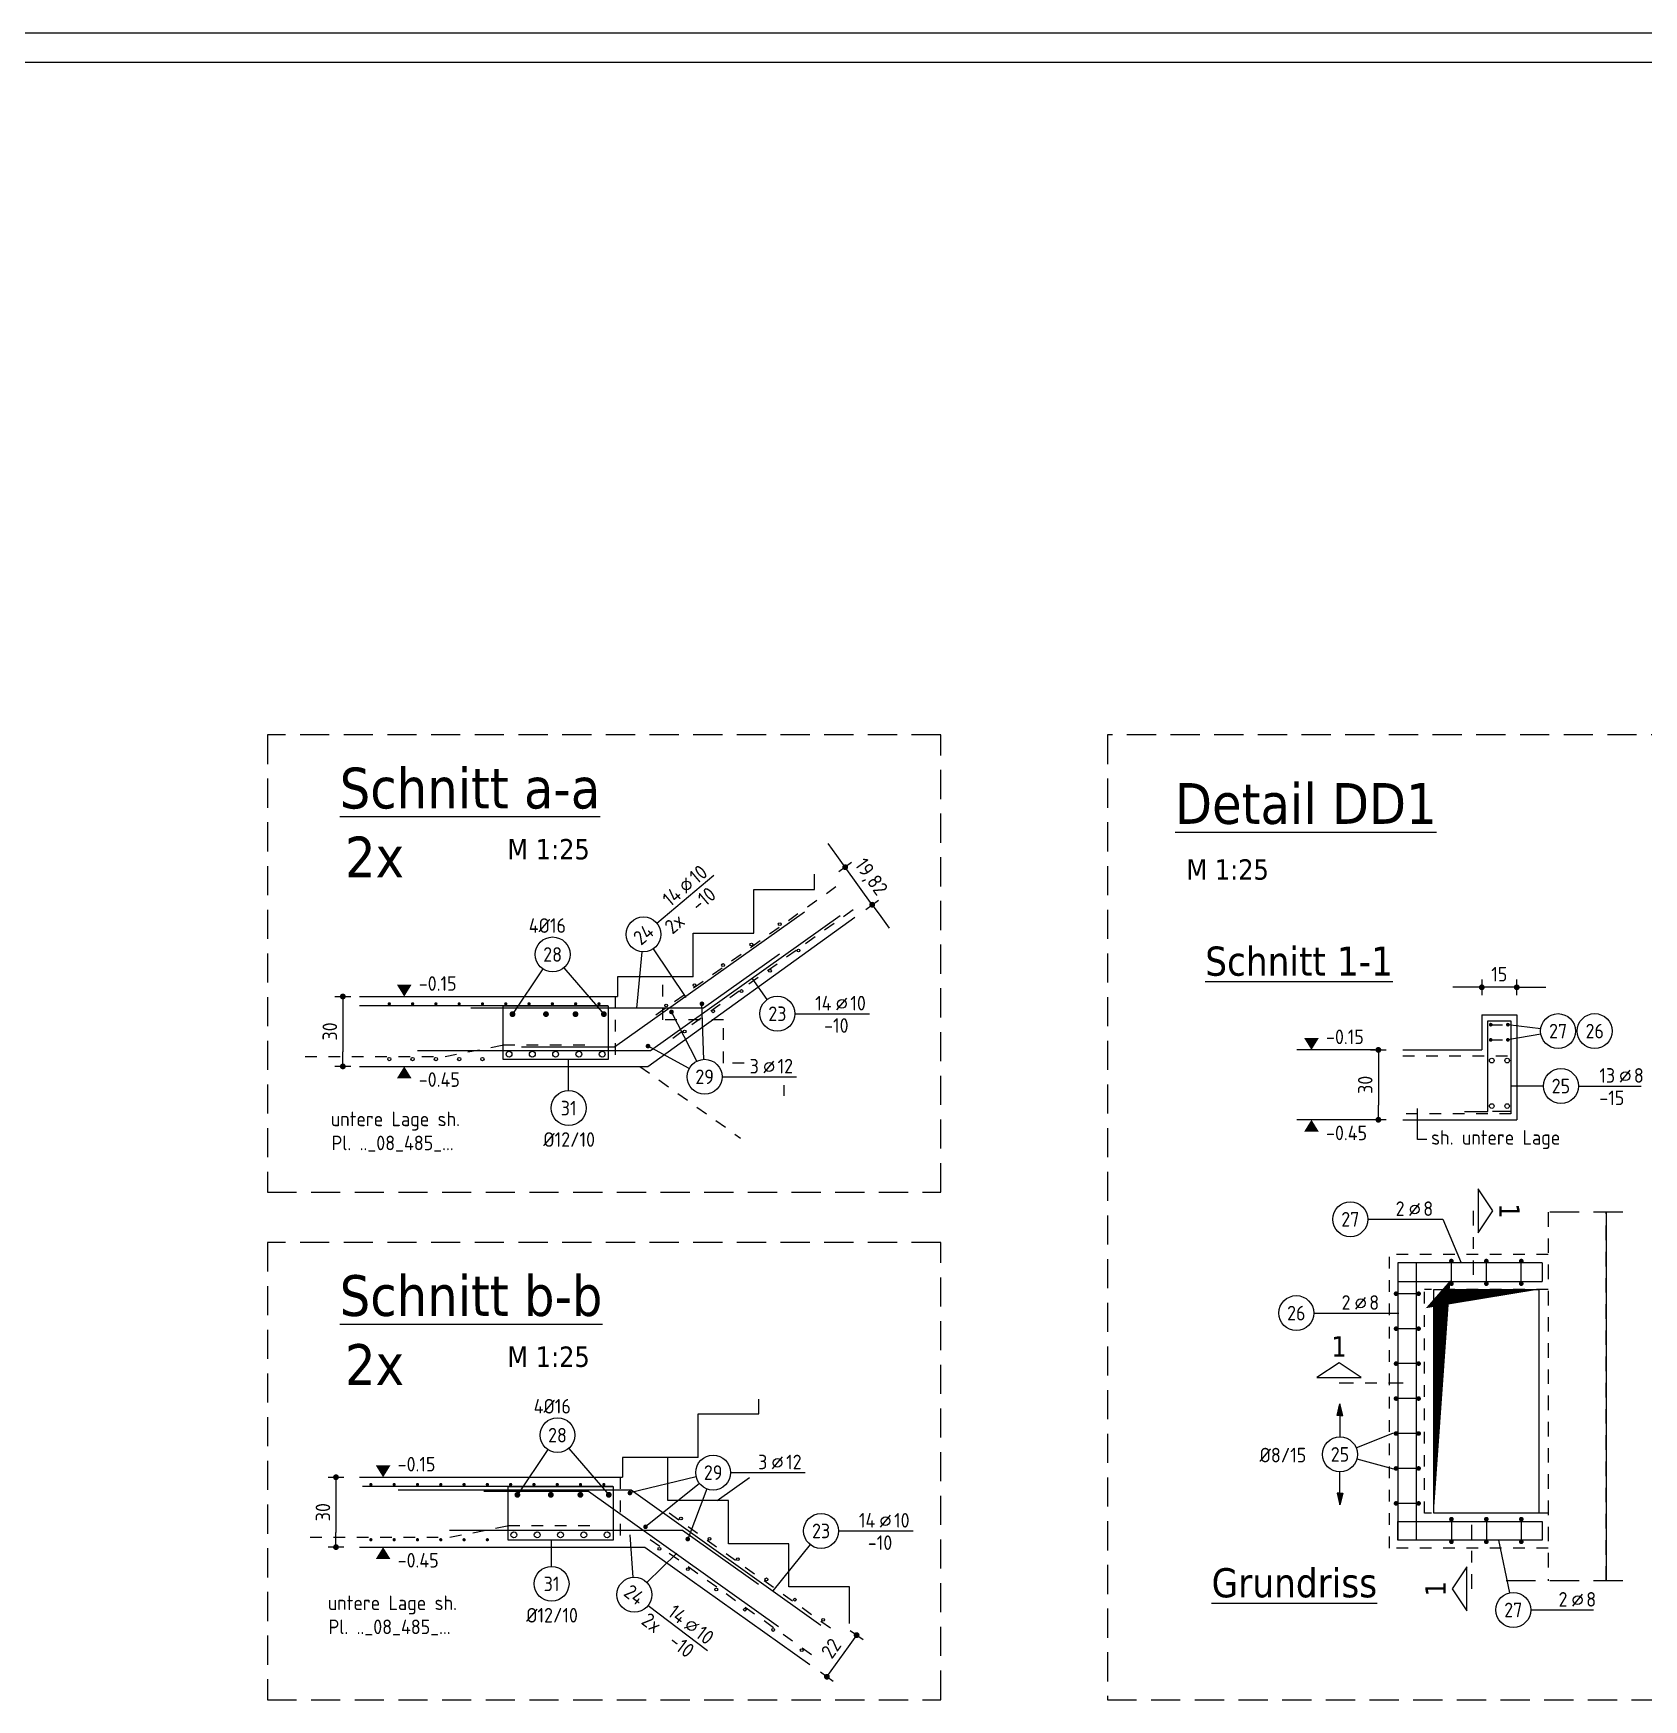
# Model space of a CAD drawing. Extents: x 6 to 95.2, y -7.1 to 49.1.
# Drawn here: x 30.52 to 44.34, y 27.74 to 42.05 of the extents above; entities that cross this region are included whole.
import ezdxf
from ezdxf.enums import TextEntityAlignment as Align

# ---------------------------------------------------------------- set-up
doc = ezdxf.new("R2010")
doc.units = 0
doc.header["$LTSCALE"] = 0.5
for name, pattern in [('AUSGEZOGEN', [1000.01, 1000, 0.01]), ('DASHDOTSMALL', [1.05, 0.5, -0.25, 0.05, -0.25]), ('DASHED', [0.75, 0.5, -0.25]), ('HIDDEN2', [0.187, 0.125, -0.062]), ('PUNKT', [0.175, 0.05, -0.125]), ('STRICHLINIE', [0.75, 0.5, -0.25]), ('STRICHPUNKT2', [0.55, 0.25, -0.125, 0.05, -0.125]), ('VERDECKT', [0.375, 0.25, -0.125])]:
    doc.linetypes.add(name, pattern=pattern)
for name, color, linetype in [('BETON', 7, 'Continuous'), ('DD', 7, 'Continuous'), ('DETAIL', 7, 'Continuous'), ('DRUEBER', 7, 'Continuous'), ('grau_dunkel', 7, 'Continuous'), ('HILFE', 7, 'Continuous'), ('koten', 7, 'Continuous'), ('MASSE', 7, 'Continuous'), ('RAHMEN', 7, 'Continuous'), ('RND', 7, 'Continuous'), ('SCHNITTE', 7, 'Continuous'), ('TEXT', 7, 'Continuous'), ('VERDECKT', 7, 'Continuous')]:
    doc.layers.add(name, color=color, linetype=linetype)
doc.styles.add('helv', font='tahoma.ttf')
doc.styles.add('txt', font='isocp.shx')
doc.dimstyles.new('DOT_I', dxfattribs={"dimscale": 0.5, "dimtxt": 0.25, "dimasz": 0.25, "dimexe": 0.1, "dimexo": 0.3, "dimgap": 0.1, "dimtad": 1, "dimdec": 3, "dimzin": 3, "dimtxsty": 'txt', "dimblk": 'DOT', "dimblk1": 'DOT', "dimblk2": 'DOT', "dimsah": 1, "dimcen": 0.1, "dimse1": 1, "dimse2": 1, "dimazin": 0, "dimtfac": 1, "dimtdec": 4, "dimtix": 1, "dimtmove": 2, "dimatfit": 3, "dimfxl": 0, "dimtvp": 1, "dimtolj": 1, "dimtzin": 0, "dimarcsym": 0})

# ---------------------------------------------------------------- blocks, each defined once
blk = doc.blocks.new('DOT')
at = {"layer": 'MASSE', "color": 7, "linetype": 'Continuous'}
for p, q in [((0, 0), (-1, 0)), ((0, 0.54), (0, -0.54))]:
    blk.add_line(p, q, dxfattribs=at)
at = {"layer": 'MASSE', "color": 7, "linetype": 'Continuous', "const_width": 0.2}
blk.add_lwpolyline([(-0.1, 0, 1), (0.1, 0, 1)], format="xyb", close=True, dxfattribs=at)
blk = doc.blocks.new('*D43')
at = {"layer": 'Defpoints', "color": 0, "linetype": 'AUSGEZOGEN', "transparency": 16777216}
for p in [(37.584, 28.299), (37.329, 27.941), (37.329, 27.941)]:
    blk.add_point(p, dxfattribs=at)
at = {"layer": 'MASSE', "color": 0, "linetype": 'AUSGEZOGEN', "lineweight": -2, "transparency": 16777216}
blk.add_line((37.512, 28.197), (37.401, 28.043), dxfattribs=at)
at = {"layer": 'MASSE', "color": 0, "linetype": 'AUSGEZOGEN', "lineweight": -2, "transparency": 16777216, "xscale": 0.125, "yscale": 0.125, "zscale": 0.125}
for p, rotation in [((37.584, 28.299), 54.5396031130249), ((37.329, 27.941), 234.5396031130249)]:
    blk.add_blockref('DOT', p, dxfattribs=dict(at, rotation=rotation))
at = {"layer": 'MASSE', "color": 0, "linetype": 'AUSGEZOGEN', "transparency": 16777216, "insert": (37.365, 28.185), "char_height": 0.125, "attachment_point": 5, "rotation": 54.5396, "style": 'txt'}
blk.add_mtext('\\A1;22', dxfattribs=at)
blk = doc.blocks.new('*D45')
at = {"layer": 'Defpoints', "color": 0, "linetype": 'AUSGEZOGEN', "transparency": 16777216}
for p in [(37.486, 34.891), (37.486, 34.891), (37.718, 34.569)]:
    blk.add_point(p, dxfattribs=at)
at = {"layer": 'MASSE', "color": 0, "linetype": 'AUSGEZOGEN', "lineweight": -2, "transparency": 16777216}
for p, q in [((37.413, 34.992), (37.339, 35.094)), ((37.718, 34.569), (37.486, 34.891)), ((37.791, 34.468), (37.864, 34.367))]:
    blk.add_line(p, q, dxfattribs=at)
at = {"layer": 'MASSE', "color": 0, "linetype": 'AUSGEZOGEN', "lineweight": -2, "transparency": 16777216, "xscale": 0.125, "yscale": 0.125, "zscale": 0.125}
for p, rotation in [((37.486, 34.891), 305.7992139162139), ((37.718, 34.569), 125.7992139162139)]:
    blk.add_blockref('DOT', p, dxfattribs=dict(at, rotation=rotation))
at = {"layer": 'MASSE', "color": 0, "linetype": 'AUSGEZOGEN', "transparency": 16777216, "insert": (37.7, 34.802), "char_height": 0.125, "attachment_point": 5, "rotation": 305.7992, "style": 'txt'}
blk.add_mtext('\\A1;19,82', dxfattribs=at)
blk = doc.blocks.new('RND_LEI')
at = {"layer": 'RND', "color": 7, "linetype": 'Continuous'}
blk.add_line((1.022, 0.066), (1.19, 0.27), dxfattribs=at)
for centre, radius in [((0, 0), 0.3), ((1.106, 0.168), 0.075)]:
    blk.add_circle(centre, radius, dxfattribs=at)
at = {"layer": 'RND', "color": 7, "linetype": 'Continuous', "style": 'txt'}
blk.add_attdef('ANZ', text='', height=0.25, dxfattribs=at).set_placement((0.931, 0.057), align=Align.RIGHT)
for tag, p in [('DUM', (1.253, 0.057)), ('ABSTD', (1.674, 0.057)), ('POSTXT', (0.374, -0.327))]:
    blk.add_attdef(tag, p, '', height=0.25, dxfattribs=at)
blk.add_attdef('POSL', text='', height=0.25, dxfattribs=at).set_placement((0, 0), align=Align.MIDDLE)
blk = doc.blocks.new('okrd_o')
at = {"layer": 'koten', "color": 7, "linetype": 'Continuous'}
blk.add_solid([(-0.125, 0.202), (0.125, 0.202), (0, 0)], dxfattribs=at)
at = {"layer": 'koten', "style": 'txt'}
blk.add_attdef('OKRD', (0.25, 0.1), '', height=0.25, dxfattribs=at)
blk = doc.blocks.new('okrd_u')
at = {"layer": 'koten', "color": 7, "linetype": 'Continuous'}
blk.add_solid([(-0.125, -0.202), (0.125, -0.202), (0, 0)], dxfattribs=at)
at = {"layer": 'koten', "style": 'txt'}
blk.add_attdef('OKRD', (0.25, -0.35), '', height=0.25, dxfattribs=at)
blk = doc.blocks.new('*D46')
at = {"layer": 'Defpoints', "color": 0, "linetype": 'AUSGEZOGEN', "transparency": 16777216}
for p in [(33.173, 33.781), (33.173, 33.181), (33.173, 33.181)]:
    blk.add_point(p, dxfattribs=at)
at = {"layer": 'MASSE', "color": 0, "linetype": 'AUSGEZOGEN', "lineweight": -2, "transparency": 16777216}
blk.add_line((33.173, 33.656), (33.173, 33.306), dxfattribs=at)
at = {"layer": 'MASSE', "color": 0, "linetype": 'AUSGEZOGEN', "lineweight": -2, "transparency": 16777216, "xscale": 0.125, "yscale": 0.125, "zscale": 0.125}
for p, rotation in [((33.173, 33.781), 90), ((33.173, 33.181), 270)]:
    blk.add_blockref('DOT', p, dxfattribs=dict(at, rotation=rotation))
at = {"layer": 'MASSE', "color": 0, "linetype": 'AUSGEZOGEN', "transparency": 16777216, "insert": (33.061, 33.481), "char_height": 0.125, "attachment_point": 5, "rotation": 90, "style": 'txt'}
blk.add_mtext('\\A1;30', dxfattribs=at)
blk = doc.blocks.new('*D47')
at = {"layer": 'Defpoints', "color": 0, "linetype": 'AUSGEZOGEN', "transparency": 16777216}
for p in [(33.114, 29.654), (33.114, 29.054), (33.114, 29.054)]:
    blk.add_point(p, dxfattribs=at)
at = {"layer": 'MASSE', "color": 0, "linetype": 'AUSGEZOGEN', "lineweight": -2, "transparency": 16777216}
blk.add_line((33.114, 29.529), (33.114, 29.179), dxfattribs=at)
at = {"layer": 'MASSE', "color": 0, "linetype": 'AUSGEZOGEN', "lineweight": -2, "transparency": 16777216, "xscale": 0.125, "yscale": 0.125, "zscale": 0.125}
for p, rotation in [((33.114, 29.654), 90), ((33.114, 29.054), 270)]:
    blk.add_blockref('DOT', p, dxfattribs=dict(at, rotation=rotation))
at = {"layer": 'MASSE', "color": 0, "linetype": 'AUSGEZOGEN', "transparency": 16777216, "insert": (33.002, 29.354), "char_height": 0.125, "attachment_point": 5, "rotation": 90, "style": 'txt'}
blk.add_mtext('\\A1;30', dxfattribs=at)
blk = doc.blocks.new('*D49')
at = {"layer": 'Defpoints', "color": 0, "linetype": 'AUSGEZOGEN', "transparency": 16777216}
for p in [(42.064, 33.323), (42.064, 32.723), (42.064, 32.723)]:
    blk.add_point(p, dxfattribs=at)
at = {"layer": 'MASSE', "color": 0, "linetype": 'AUSGEZOGEN', "lineweight": -2, "transparency": 16777216}
blk.add_line((42.064, 33.198), (42.064, 32.848), dxfattribs=at)
at = {"layer": 'MASSE', "color": 0, "linetype": 'AUSGEZOGEN', "lineweight": -2, "transparency": 16777216, "xscale": 0.125, "yscale": 0.125, "zscale": 0.125}
for p, rotation in [((42.064, 33.323), 90), ((42.064, 32.723), 270)]:
    blk.add_blockref('DOT', p, dxfattribs=dict(at, rotation=rotation))
at = {"layer": 'MASSE', "color": 0, "linetype": 'AUSGEZOGEN', "transparency": 16777216, "insert": (41.951, 33.023), "char_height": 0.125, "attachment_point": 5, "rotation": 90, "style": 'txt'}
blk.add_mtext('\\A1;30', dxfattribs=at)
blk = doc.blocks.new('SCHN-2')
at = {"layer": 'SCHNITTE', "color": 6, "linetype": 'Continuous'}
blk.add_lwpolyline([(0.378, 0.088), (0, 0.34), (-0.378, 0.088)], close=True, dxfattribs=at)
at = {"layer": 'SCHNITTE', "color": 1, "linetype": 'DASHDOTSMALL', "style": 'helv'}
blk.add_attdef('SCHN-2', text='', height=0.35, dxfattribs=at).set_placement((0, 0.45), align=Align.CENTER)
blk = doc.blocks.new('*D50')
at = {"layer": 'Defpoints', "color": 0, "linetype": 'AUSGEZOGEN', "transparency": 16777216}
for p in [(42.952, 33.86), (42.952, 33.86), (43.252, 33.86)]:
    blk.add_point(p, dxfattribs=at)
at = {"layer": 'MASSE', "color": 0, "linetype": 'AUSGEZOGEN', "lineweight": -2, "transparency": 16777216}
for p, q in [((42.827, 33.86), (42.702, 33.86)), ((43.252, 33.86), (42.952, 33.86)), ((43.377, 33.86), (43.502, 33.86))]:
    blk.add_line(p, q, dxfattribs=at)
at = {"layer": 'MASSE', "color": 0, "linetype": 'AUSGEZOGEN', "lineweight": -2, "transparency": 16777216, "xscale": 0.125, "yscale": 0.125, "zscale": 0.125}
blk.add_blockref('DOT', (42.952, 33.86), dxfattribs=at)
at = {"layer": 'MASSE', "color": 0, "linetype": 'AUSGEZOGEN', "lineweight": -2, "transparency": 16777216, "xscale": 0.125, "yscale": 0.125, "zscale": 0.125, "rotation": 180}
blk.add_blockref('DOT', (43.252, 33.86), dxfattribs=at)
at = {"layer": 'MASSE', "color": 0, "linetype": 'AUSGEZOGEN', "transparency": 16777216, "insert": (43.102, 33.973), "char_height": 0.125, "attachment_point": 5, "style": 'txt'}
blk.add_mtext('\\A1;15', dxfattribs=at)
blk = doc.blocks.new('RND_HIN')
at = {"layer": 'RND', "color": 7, "linetype": 'Continuous'}
blk.add_circle((0, 0), 0.3, dxfattribs=at)
at = {"layer": 'RND', "color": 7, "linetype": 'Continuous', "style": 'txt'}
blk.add_attdef('POSI', text='', height=0.25, dxfattribs=at).set_placement((0, 0), align=Align.MIDDLE)
blk = doc.blocks.new('DINA0')
at = {"layer": 'RAHMEN'}
blk.add_line((118.9, 84.1), (0, 84.1), dxfattribs=at)
at = {"layer": 'RAHMEN', "color": 5}
blk.add_line((118.4, 83.6), (2, 83.6), dxfattribs=at)
blk = doc.blocks.new('Pfeillinie')
at = {"layer": 'TEXT', "linetype": 'Continuous'}
blk.add_hatch(color=7, dxfattribs=at).paths.add_polyline_path([(0, 0), (-0.8, 0.2), (-0.8, 0), (-0.8, -0.2)])
at = {"layer": 'TEXT', "color": 7, "linetype": 'Continuous'}
for p, q in [((-0.8, 0), (-0.8, 0.2)), ((-0.8, 0.2), (0, 0)), ((-0.8, 0), (-0.8, -0.2)), ((-0.8, -0.2), (0, 0))]:
    blk.add_line(p, q, dxfattribs=at)

msp = doc.modelspace()

# ---------------------------------------------------------------- linework, layer by layer
at = {"layer": 'BETON', "color": 6, "linetype": 'AUSGEZOGEN'}
for p, q in [((37.22159, 34.70059), (37.22159, 34.83209)), ((36.70159, 34.70059), (37.22159, 34.70059)), ((36.70159, 34.3256), (36.70159, 34.70059)), ((35.79193, 33.1806), (37.56935, 34.46247)), ((36.18159, 34.3256), (36.70159, 34.3256)), ((36.18159, 33.95059), (36.18159, 34.3256)), ((35.53159, 33.95059), (35.53159, 33.7806)), ((36.18159, 33.95059), (35.53159, 33.95059)), ((33.31602, 33.7806), (35.53159, 33.7806)), ((42.95233, 33.62261), (42.95233, 33.32261)), ((42.95233, 33.62261), (43.25233, 33.62261)), ((43.25233, 33.62261), (43.25233, 32.72261)), ((42.27299, 33.32261), (42.95233, 33.32261)), ((33.31602, 33.1806), (35.79193, 33.1806)), ((42.27299, 32.72261), (43.25233, 32.72261)), ((44.02024, 31.92958), (44.02024, 28.76437)), ((35.57351, 29.82392), (35.57351, 29.65392)), ((35.96351, 29.82392), (35.57351, 29.82392)), ((35.96351, 29.45355), (35.96351, 29.82392)), ((33.31588, 29.65392), (35.57351, 29.65392)), ((36.48351, 29.45355), (35.96351, 29.45355)), ((36.48351, 29.08318), (36.48351, 29.45355)), ((33.31588, 29.05392), (35.76616, 29.05392)), ((35.76616, 29.05392), (37.18137, 28.04594)), ((37.00351, 29.08318), (36.48351, 29.08318)), ((37.00351, 28.71281), (37.00351, 29.08318)), ((37.52351, 28.71281), (37.00351, 28.71281)), ((37.52351, 28.39866), (37.52351, 28.71281))]:
    msp.add_line(p, q, dxfattribs=at)
at = {"layer": 'DD', "color": 1, "linetype": 'AUSGEZOGEN'}
msp.add_lwpolyline([(42.54024, 31.26492), (43.44024, 31.26492), (43.44024, 29.34492), (42.54024, 29.34492)], close=True, dxfattribs=at)
at = {"layer": 'DETAIL', "color": 102, "linetype": 'STRICHLINIE'}
for points in [[(32.52593, 36.02648), (32.52593, 32.10135), (38.30661, 32.10135), (38.30661, 36.02648)], [(39.73838, 36.02648), (39.73838, 27.74452), (45.02976, 27.74452), (45.02976, 36.02648)], [(32.52593, 31.66965), (32.52593, 27.74452), (38.30661, 27.74452), (38.30661, 31.66965)]]:
    msp.add_lwpolyline(points, close=True, dxfattribs=at)
at = {"layer": 'DRUEBER', "color": 7, "linetype": 'PUNKT'}
for p, q in [((35.92159, 33.58022), (35.92159, 33.95059)), ((36.44159, 33.58022), (35.92159, 33.58022)), ((36.44159, 33.20985), (36.44159, 33.58022)), ((36.61751, 33.20985), (36.44159, 33.20985)), ((35.72423, 33.1806), (36.58703, 32.56607)), ((36.96159, 32.9298), (36.96159, 33.01895)), ((43.52024, 31.56492), (42.16024, 31.56492)), ((42.16024, 29.04492), (42.16024, 31.56492)), ((43.52024, 31.26492), (42.46024, 31.26492)), ((42.46024, 29.34492), (42.46024, 31.26492)), ((43.52024, 29.34492), (42.46024, 29.34492)), ((43.52024, 29.04492), (42.16024, 29.04492))]:
    msp.add_line(p, q, dxfattribs=at)
at = {"layer": 'grau_dunkel', "color": 21}
msp.add_lwpolyline([(42.54024, 29.34492, 0, 0.13606, 0), (42.60822, 31.26251, 0, 0, 0), (42.54622, 31.19178, 0.14676, 0, 0), (43.44024, 31.26492, 0, 0, 0)], format="xyseb", dxfattribs=at)
at = {"layer": 'HILFE', "color": 102, "linetype": 'AUSGEZOGEN'}
for p, q in [((35.44866, 33.7006), (33.31602, 33.7006)), ((42.0376, 33.32261), (41.36331, 33.32261)), ((42.39933, 32.55315), (42.39933, 32.82025)), ((42.0376, 32.72261), (41.36331, 32.72261)), ((42.47989, 32.55315), (42.39933, 32.55315)), ((36.22351, 29.82392), (36.22351, 30.19892)), ((36.22351, 30.19892), (36.74351, 30.19892)), ((36.74351, 30.19892), (36.74351, 30.32326)), ((36.22351, 29.82392), (35.96351, 29.82392)), ((36.38798, 29.45355), (36.66336, 29.65217)), ((35.49059, 29.57392), (33.3422, 29.57392))]:
    msp.add_line(p, q, dxfattribs=at)
at = {"layer": 'HILFE', "color": 102, "linetype": 'DASHED'}
for p, q in [((44.16181, 31.92958), (43.41604, 31.92958)), ((44.16181, 28.76437), (43.09435, 28.76437))]:
    msp.add_line(p, q, dxfattribs=at)
at = {"layer": 'RND', "color": 7, "linetype": 'AUSGEZOGEN'}
for p, q in [((35.86889, 34.41089), (36.35787, 34.8238)), ((37.05379, 33.63325), (37.69379, 33.63325)), ((36.42915, 33.09181), (37.06915, 33.09181)), ((43.78099, 33.01258), (44.32099, 33.01258)), ((41.97274, 31.86866), (42.61671, 31.86866)), ((43.47024, 31.49492), (43.47024, 31.33492)), ((41.50898, 31.06314), (42.2389, 31.06314)), ((36.50222, 29.69396), (37.14222, 29.69396)), ((37.42917, 29.19326), (38.06917, 29.19326)), ((43.47024, 29.27492), (43.47024, 29.11492)), ((35.79575, 28.55431), (36.30499, 28.16665)), ((43.37181, 28.51471), (43.91181, 28.51471))]:
    msp.add_line(p, q, dxfattribs=at)
at = {"layer": 'RND', "color": 102, "linetype": 'AUSGEZOGEN'}
for p, q in [((35.73983, 34.16481), (35.693, 33.68085)), ((35.83766, 34.18943), (36.11679, 33.77203)), ((34.89028, 34.01757), (34.62969, 33.62982)), ((35.07171, 34.0283), (35.41419, 33.62982)), ((36.81677, 33.75543), (36.6869, 33.93776)), ((36.21088, 33.22537), (35.99443, 33.64883)), ((36.2736, 33.24171), (36.25593, 33.71853)), ((43.4581, 33.50311), (43.17571, 33.53933)), ((36.14725, 33.16324), (35.79305, 33.35506)), ((43.45912, 33.4582), (43.17669, 33.40883)), ((35.11171, 32.97327), (35.11171, 33.2406)), ((43.48099, 33.01258), (43.20858, 33.01258)), ((42.61671, 31.86866), (42.77363, 31.49492)), ((35.11364, 29.90163), (35.45611, 29.50315)), ((41.87329, 29.90582), (42.19481, 30.03436)), ((34.9322, 29.8909), (34.67161, 29.50315)), ((41.87895, 29.81151), (42.19481, 29.72733)), ((36.20654, 29.65825), (35.63762, 29.5188)), ((36.23518, 29.60015), (35.77151, 29.22852)), ((36.29872, 29.55383), (36.13431, 29.12326)), ((34.96479, 28.88919), (34.96479, 29.11392)), ((35.66551, 28.79477), (35.63902, 29.1586)), ((37.18498, 29.07651), (36.86442, 28.67918)), ((43.19172, 28.66166), (43.09892, 29.11492)), ((35.78341, 28.75028), (36.04129, 29.0036))]:
    msp.add_line(p, q, dxfattribs=at)
at = {"layer": 'RND', "color": 102, "linetype": 'HIDDEN2'}
for p, q in [((43.02845, 33.53933), (43.17669, 33.53933)), ((43.02845, 33.40883), (43.17669, 33.40883)), ((35.97501, 29.34715), (37.43492, 28.30733)), ((35.81257, 29.11909), (37.23772, 28.10402))]:
    msp.add_line(p, q, dxfattribs=at)
for points in [[(35.85895, 33.62257), (37.42197, 34.73584)], [(36.00572, 33.42489), (37.5563, 34.52929)]]:
    msp.add_lwpolyline(points, dxfattribs=at)
at = {"layer": 'RND', "color": 1, "linetype": 'AUSGEZOGEN'}
for points in [[(33.81443, 33.3168), (35.81443, 33.3168), (37.44346, 34.47708)], [(37.13565, 34.50525), (35.50661, 33.34497), (34.70661, 33.34497)], [(36.9214, 34.14601), (36.27048, 33.68093), (34.27048, 33.68093)], [(42.80233, 32.79261), (43.00233, 32.79261), (43.00233, 33.57261), (43.20233, 33.57261), (43.20233, 32.79261), (43.04233, 32.79261)], [(42.6909, 31.31586), (42.6909, 31.50981)], [(42.9909, 31.31586), (42.9909, 31.50981)], [(43.2909, 31.31586), (43.2909, 31.50981)], [(42.4093, 31.22955), (42.21535, 31.22955)], [(42.4093, 30.92955), (42.21535, 30.92955)], [(42.4093, 30.62955), (42.21535, 30.62955)], [(42.4093, 30.32955), (42.21535, 30.32955)], [(42.4093, 30.02955), (42.21535, 30.02955)], [(42.4093, 29.72955), (42.21535, 29.72955)], [(33.64784, 29.54569), (35.64784, 29.54569), (37.27687, 28.38541)], [(36.91216, 28.37004), (35.28312, 29.53032), (34.38312, 29.53032)], [(42.4093, 29.42955), (42.21535, 29.42955)], [(36.74171, 28.73365), (36.0901, 29.19777), (34.0901, 29.19777)], [(42.6909, 29.29398), (42.6909, 29.10003)], [(42.9909, 29.29398), (42.9909, 29.10003)], [(43.2909, 29.29398), (43.2909, 29.10003)]]:
    msp.add_lwpolyline(points, dxfattribs=at)
at = {"layer": 'RND', "color": 7, "linetype": 'AUSGEZOGEN'}
for points, const_width in [([(33.57882, 33.71819, -1), (33.56482, 33.71819, -1)], 0.014), ([(33.77882, 33.71819, -1), (33.76482, 33.71819, -1)], 0.014), ([(33.97882, 33.71819, -1), (33.96482, 33.71819, -1)], 0.014), ([(34.17882, 33.71819, -1), (34.16482, 33.71819, -1)], 0.014), ([(34.37882, 33.71819, -1), (34.36482, 33.71819, -1)], 0.014), ([(34.57882, 33.71819, -1), (34.56482, 33.71819, -1)], 0.014), ([(34.61719, 33.62982, 1), (34.64219, 33.62982, 1)], 0.025), ([(34.77882, 33.71819, -1), (34.76482, 33.71819, -1)], 0.014), ([(34.90455, 33.62982, 1), (34.92955, 33.62982, 1)], 0.025), ([(34.97882, 33.71819, -1), (34.96482, 33.71819, -1)], 0.014), ([(35.15799, 33.62982, 1), (35.18299, 33.62982, 1)], 0.025), ([(35.17882, 33.71819, -1), (35.16482, 33.71819, -1)], 0.014), ([(35.37882, 33.71819, -1), (35.36482, 33.71819, -1)], 0.014), ([(35.40169, 33.62982, 1), (35.42669, 33.62982, 1)], 0.025), ([(35.98443, 33.64883, 1), (36.00443, 33.64883, 1)], 0.02), ([(36.24593, 33.71853, 1), (36.26593, 33.71853, 1)], 0.02), ([(43.02045, 33.53933, 1), (43.03645, 33.53933, 1)], 0.016), ([(43.16771, 33.53933, 1), (43.18371, 33.53933, 1)], 0.016), ([(35.78305, 33.35506, 1), (35.80305, 33.35506, 1)], 0.02), ([(43.02045, 33.40883, 1), (43.03645, 33.40883, 1)], 0.016), ([(43.16771, 33.40883, 1), (43.18371, 33.40883, 1)], 0.016), ([(42.6909, 31.51981, -1), (42.6909, 31.49981, -1)], 0.02), ([(42.9909, 31.51981, -1), (42.9909, 31.49981, -1)], 0.02), ([(43.2909, 31.51981, -1), (43.2909, 31.49981, -1)], 0.02), ([(42.6909, 31.32586, -1), (42.6909, 31.30586, -1)], 0.02), ([(42.9909, 31.32586, -1), (42.9909, 31.30586, -1)], 0.02), ([(43.2909, 31.32586, -1), (43.2909, 31.30586, -1)], 0.02), ([(42.20535, 31.22955, 1), (42.22535, 31.22955, 1)], 0.02), ([(42.3993, 31.22955, 1), (42.4193, 31.22955, 1)], 0.02), ([(42.20535, 30.92955, 1), (42.22535, 30.92955, 1)], 0.02), ([(42.3993, 30.92955, 1), (42.4193, 30.92955, 1)], 0.02), ([(42.20535, 30.62955, 1), (42.22535, 30.62955, 1)], 0.02), ([(42.3993, 30.62955, 1), (42.4193, 30.62955, 1)], 0.02), ([(42.20535, 30.32955, 1), (42.22535, 30.32955, 1)], 0.02), ([(42.3993, 30.32955, 1), (42.4193, 30.32955, 1)], 0.02), ([(42.20535, 30.02955, 1), (42.22535, 30.02955, 1)], 0.02), ([(42.3993, 30.02955, 1), (42.4193, 30.02955, 1)], 0.02), ([(42.20535, 29.72955, 1), (42.22535, 29.72955, 1)], 0.02), ([(42.3993, 29.72955, 1), (42.4193, 29.72955, 1)], 0.02), ([(33.42074, 29.59152, -1), (33.40674, 29.59152, -1)], 0.014), ([(33.62074, 29.59152, -1), (33.60674, 29.59152, -1)], 0.014), ([(33.82074, 29.59152, -1), (33.80674, 29.59152, -1)], 0.014), ([(34.02074, 29.59152, -1), (34.00674, 29.59152, -1)], 0.014), ([(34.22074, 29.59152, -1), (34.20674, 29.59152, -1)], 0.014), ([(34.42074, 29.59152, -1), (34.40674, 29.59152, -1)], 0.014), ([(34.62074, 29.59152, -1), (34.60674, 29.59152, -1)], 0.014), ([(34.65911, 29.50315, 1), (34.68411, 29.50315, 1)], 0.025), ([(34.82074, 29.59152, -1), (34.80674, 29.59152, -1)], 0.014), ([(34.94647, 29.50315, 1), (34.97147, 29.50315, 1)], 0.025), ([(35.02074, 29.59152, -1), (35.00674, 29.59152, -1)], 0.014), ([(35.19992, 29.50315, 1), (35.22492, 29.50315, 1)], 0.025), ([(35.22074, 29.59152, -1), (35.20674, 29.59152, -1)], 0.014), ([(35.42074, 29.59152, -1), (35.40674, 29.59152, -1)], 0.014), ([(35.44361, 29.50315, 1), (35.46861, 29.50315, 1)], 0.025), ([(35.62762, 29.5188, 1), (35.64762, 29.5188, 1)], 0.02), ([(42.20535, 29.42955, 1), (42.22535, 29.42955, 1)], 0.02), ([(42.3993, 29.42955, 1), (42.4193, 29.42955, 1)], 0.02), ([(35.76151, 29.22852, 1), (35.78151, 29.22852, 1)], 0.02), ([(42.6909, 29.28398, 1), (42.6909, 29.30398, 1)], 0.02), ([(42.9909, 29.28398, 1), (42.9909, 29.30398, 1)], 0.02), ([(43.2909, 29.28398, 1), (43.2909, 29.30398, 1)], 0.02), ([(33.42074, 29.11754, -1), (33.40674, 29.11754, -1)], 0.014), ([(33.62074, 29.11754, -1), (33.60674, 29.11754, -1)], 0.014), ([(33.82074, 29.11754, -1), (33.80674, 29.11754, -1)], 0.014), ([(34.02074, 29.11754, -1), (34.00674, 29.11754, -1)], 0.014), ([(34.22074, 29.11754, -1), (34.20674, 29.11754, -1)], 0.014), ([(34.42074, 29.11754, -1), (34.40674, 29.11754, -1)], 0.014), ([(36.12431, 29.12326, 1), (36.14431, 29.12326, 1)], 0.02), ([(42.6909, 29.09003, 1), (42.6909, 29.11003, 1)], 0.02), ([(42.9909, 29.09003, 1), (42.9909, 29.11003, 1)], 0.02), ([(43.2909, 29.09003, 1), (43.2909, 29.11003, 1)], 0.02)]:
    msp.add_lwpolyline(points, format="xyb", close=True, dxfattribs=dict(at, const_width=const_width))
at = {"layer": 'RND', "color": 1, "linetype": 'AUSGEZOGEN'}
for points in [[(34.55077, 33.7006), (35.45077, 33.7006), (35.45077, 33.2406), (34.55077, 33.2406)], [(34.5927, 29.57392), (35.4927, 29.57392), (35.4927, 29.11392), (34.5927, 29.11392)]]:
    msp.add_lwpolyline(points, close=True, dxfattribs=at)
at = {"layer": 'RND', "color": 7, "linetype": 'HIDDEN2'}
for points in [[(32.85077, 33.2656), (34.05077, 33.2656), (34.55077, 33.3656), (35.35077, 33.3656)], [(42.27299, 33.27261), (43.20233, 33.27261), (43.20233, 32.77261), (42.27299, 32.77261)], [(32.8927, 29.13892), (34.0927, 29.13892), (34.5927, 29.23892), (35.3927, 29.23892)]]:
    msp.add_lwpolyline(points, dxfattribs=at)
at = {"layer": 'RND', "color": 7, "linetype": 'AUSGEZOGEN'}
for points in [[(43.47024, 31.49492), (42.23024, 31.49492), (42.23024, 31.33492), (43.47024, 31.33492)], [(42.39024, 29.11492), (42.39024, 31.49492), (42.23024, 31.49492), (42.23024, 29.11492)], [(43.47024, 29.11492), (42.23024, 29.11492), (42.23024, 29.27492), (43.47024, 29.27492)]]:
    msp.add_lwpolyline(points, dxfattribs=at)
at = {"layer": 'RND', "color": 102, "linetype": 'AUSGEZOGEN'}
for points in [[(41.73401, 30.28357), (41.73401, 30.00014)], [(41.73401, 29.41671), (41.73401, 29.70014)]]:
    msp.add_lwpolyline(points, dxfattribs=at)
at = {"layer": 'RND', "color": 7, "linetype": 'AUSGEZOGEN'}
for centre, radius in [((36.92388, 34.40227), 0.012), ((36.68056, 34.22678), 0.012), ((36.43724, 34.0513), 0.012), ((37.08466, 34.1762), 0.012), ((36.8403, 34.00216), 0.012), ((36.19288, 33.87726), 0.012), ((36.59595, 33.82812), 0.012), ((35.94853, 33.70321), 0.012), ((36.35159, 33.65408), 0.012), ((36.10724, 33.48003), 0.012), ((33.57182, 33.24421), 0.014), ((33.77182, 33.24421), 0.014), ((33.97182, 33.24421), 0.014), ((34.17182, 33.24421), 0.014), ((34.37182, 33.24421), 0.014), ((34.59977, 33.28596), 0.025), ((34.79977, 33.28596), 0.025), ((34.99977, 33.28596), 0.025), ((35.19977, 33.28596), 0.025), ((35.39977, 33.28596), 0.025), ((43.0376, 33.23132), 0.02), ((43.16961, 33.23132), 0.02), ((43.0376, 32.841), 0.02), ((43.16961, 32.841), 0.02), ((34.6417, 29.15929), 0.025), ((34.8417, 29.15929), 0.025), ((35.0417, 29.15929), 0.025), ((35.2417, 29.15929), 0.025), ((35.4417, 29.15929), 0.025), ((36.076, 29.29933), 0.012), ((35.89077, 29.03927), 0.012), ((36.32035, 29.12529), 0.012), ((36.56471, 28.95124), 0.012), ((36.13513, 28.86523), 0.012), ((36.80906, 28.7772), 0.012), ((36.37948, 28.69119), 0.012), ((37.05342, 28.60316), 0.012), ((36.62384, 28.51715), 0.012), ((36.86819, 28.34311), 0.012), ((37.29777, 28.42912), 0.012), ((37.11255, 28.16906), 0.012)]:
    msp.add_circle(centre, radius, dxfattribs=at)
at = {"layer": 'SCHNITTE', "color": 6, "linetype": 'STRICHPUNKT2'}
for p, q in [((42.87693, 31.94074), (42.87693, 31.35653)), ((41.72581, 30.46499), (42.31001, 30.46499)), ((42.86655, 28.69685), (42.86655, 29.28105))]:
    msp.add_line(p, q, dxfattribs=at)
at = {"layer": 'VERDECKT', "color": 7, "linetype": 'HIDDEN2'}
for p, q in [((35.51159, 33.7806), (35.51159, 33.1806)), ((35.55351, 29.65392), (35.55351, 29.05392))]:
    msp.add_line(p, q, dxfattribs=at)
at = {"layer": 'VERDECKT', "color": 7, "linetype": 'VERDECKT', "lineweight": -2}
for p, q in [((43.52024, 31.92958), (43.52024, 28.76437)), ((44.02024, 28.76437), (44.02024, 31.92958))]:
    msp.add_line(p, q, dxfattribs=at)

# ---------------------------------------------------------------- block references
at = {"layer": 'koten', "color": 6, "linetype": 'AUSGEZOGEN', "xscale": 0.5, "yscale": 0.5, "zscale": 0.5}
for name, p, values in [('okrd_o', (33.70001, 33.7806), {'OKRD': '-0.15'}), ('okrd_u', (33.70001, 33.1806), {'OKRD': '-0.45'}), ('okrd_o', (33.51869, 29.65392), {'OKRD': '-0.15'}), ('okrd_u', (33.51869, 29.05392), {'OKRD': '-0.45'})]:
    msp.add_blockref(name, p, dxfattribs=at).add_auto_attribs(values)
at = {"layer": 'koten', "color": 7, "linetype": 'DASHED', "xscale": 0.5, "yscale": 0.5, "zscale": 0.5}
msp.add_blockref('okrd_o', (41.48939, 33.32261), dxfattribs=at).add_auto_attribs({'OKRD': '-0.15'})
at = {"layer": 'koten', "color": 7, "linetype": 'AUSGEZOGEN', "xscale": 0.5, "yscale": 0.5, "zscale": 0.5}
msp.add_blockref('okrd_u', (41.48939, 32.72261), dxfattribs=at).add_auto_attribs({'OKRD': '-0.45'})
at = {"layer": 'RAHMEN', "color": 5, "linetype": 'AUSGEZOGEN', "xscale": 0.5, "yscale": 0.5, "zscale": 0.5}
msp.add_blockref('DINA0', (16.02094, 0), dxfattribs=at)
at = {"layer": 'RND', "color": 7, "linetype": 'AUSGEZOGEN', "xscale": 0.5, "yscale": 0.5, "zscale": 0.5}
for p, rotation in [((35.75428, 34.31411), 40.17884936320961), ((35.6764, 28.64516), 322.719743985197)]:
    msp.add_blockref('RND_LEI', p, dxfattribs=dict(at, rotation=rotation)).add_auto_attribs({'POSL': '24', 'DUM': '10', 'ANZ': '14', 'POSTXT': '2x  -10'})
for name, p, values in [('RND_HIN', (34.97395, 34.14206), {'POSI': '28'}), ('RND_LEI', (36.90379, 33.63325), {'POSL': '23', 'DUM': '10', 'ANZ': '14', 'POSTXT': '   -10'}), ('RND_HIN', (43.60688, 33.48402), {'POSI': '27'}), ('RND_HIN', (43.92149, 33.48416), {'POSI': '26'}), ('RND_LEI', (36.27915, 33.09181), {'POSL': '29', 'DUM': '12', 'ANZ': '3'}), ('RND_LEI', (43.63099, 33.01258), {'POSL': '25', 'DUM': '8', 'ANZ': '13', 'POSTXT': '  -15'}), ('RND_HIN', (35.11171, 32.82327), {'POSI': '31'}), ('RND_LEI', (41.82274, 31.86866), {'POSL': '27', 'DUM': '8', 'ANZ': '2'}), ('RND_LEI', (41.35898, 31.06314), {'POSL': '26', 'DUM': '8', 'ANZ': '2'}), ('RND_HIN', (35.01587, 30.01539), {'POSI': '28'}), ('RND_HIN', (41.73401, 29.85014), {'POSI': '25'}), ('RND_LEI', (36.35222, 29.69396), {'POSL': '29', 'DUM': '12', 'ANZ': '3'}), ('RND_LEI', (37.27917, 29.19326), {'POSL': '23', 'DUM': '10', 'ANZ': '14', 'POSTXT': '   -10'}), ('RND_HIN', (34.96479, 28.73919), {'POSI': '31'}), ('RND_LEI', (43.22181, 28.51471), {'POSL': '27', 'DUM': '8', 'ANZ': '2'})]:
    msp.add_blockref(name, p, dxfattribs=at).add_auto_attribs(values)
at = {"layer": 'RND', "color": 102, "linetype": 'AUSGEZOGEN', "yscale": 0.125, "zscale": 0.125, "rotation": 90}
for p, xscale in [((41.73401, 30.28357), 0.125), ((41.73401, 29.41671), -0.125)]:
    msp.add_blockref('Pfeillinie', p, dxfattribs=dict(at, xscale=xscale))
at = {"layer": 'SCHNITTE', "color": 6, "linetype": 'STRICHPUNKT2', "xscale": 0.5, "yscale": 0.5, "zscale": 0.5}
for p, rotation in [((42.87693, 31.94074), 270), ((42.86655, 28.69685), 90)]:
    msp.add_blockref('SCHN-2', p, dxfattribs=dict(at, rotation=rotation)).add_auto_attribs({'SCHN-2': '1'})
msp.add_blockref('SCHN-2', (41.72581, 30.46499), dxfattribs=at).add_auto_attribs({'SCHN-2': '1'})

# ---------------------------------------------------------------- texts
at = {"layer": 'TEXT', "color": 5, "linetype": 'AUSGEZOGEN', "style": 'helv'}
for s, p in [('%%uSchnitt a-a', (33.14622, 35.39584)), ('%%uDetail DD1', (40.31785, 35.26333)), ('2x', (33.19156, 34.80373)), ('%%uSchnitt b-b', (33.14622, 31.039)), ('2x', (33.19156, 30.4469))]:
    msp.add_text(s, height=0.35, dxfattribs=at).set_placement(p)
at = {"layer": 'TEXT', "color": 1, "linetype": 'AUSGEZOGEN', "style": 'helv'}
for p in [(34.58529, 34.95834), (40.41612, 34.78395), (34.58529, 30.6015)]:
    msp.add_text('M 1:25', height=0.175, dxfattribs=at).set_placement(p)
at = {"layer": 'TEXT', "color": 7, "linetype": 'AUSGEZOGEN', "style": 'txt'}
for s, p in [('4%%C16', (34.76949, 34.32755)), ('untere Lage sh.', (33.06969, 32.66796)), ('sh. untere Lage', (42.5165, 32.50924)), ('Pl. .._08_485_...', (33.07609, 32.46138)), ('%%C12/10', (34.89407, 32.49068)), ('4%%C16', (34.81142, 30.20088)), ('%%C8/15', (41.04386, 29.78169)), ('untere Lage sh.', (33.04375, 28.51399)), ('%%C12/10', (34.74714, 28.4066)), ('Pl. .._08_485_...', (33.05015, 28.30741))]:
    msp.add_text(s, height=0.125, dxfattribs=at).set_placement(p)
at = {"layer": 'TEXT', "color": 6, "linetype": 'AUSGEZOGEN', "style": 'helv'}
for s, p in [('%%uSchnitt 1-1', (40.5772, 33.95981)), ('%%uGrundriss', (40.63166, 28.62326))]:
    msp.add_text(s, height=0.25, dxfattribs=at).set_placement(p)

# ---------------------------------------------------------------- dimensions: what is measured, and where the dimension line sits
at = {"layer": 'MASSE', "color": 7, "linetype": 'AUSGEZOGEN'}
dim = msp.add_linear_dim(base=(37.48563, 34.89105), p1=(37.71761, 34.56939), p2=(37.48563, 34.89105), angle=305.799214, text='19,82', dimstyle='DOT_I', override={"dimdec": 1, "dimlfac": 50}, dxfattribs=at)
dim.commit()
dim.dimension.update_dxf_attribs({"geometry": '*D45', "text_midpoint": (37.70048, 34.80152)})
dim = msp.add_linear_dim(base=(42.95233, 33.86021), p1=(43.25233, 33.86021), p2=(42.95233, 33.86021), dimstyle='DOT_I', override={"dimdec": 0, "dimlfac": 50}, dxfattribs=at)
dim.commit()
dim.dimension.update_dxf_attribs({"geometry": '*D50', "text_midpoint": (43.10233, 33.97271)})
for base, p1, p2, angle, override, picture, middle in [((33.17305, 33.1806), (33.17305, 33.7806), (33.17305, 33.1806), 90, {"dimdec": 0, "dimlfac": 50, "dimadec": 3}, '*D46', (33.06055, 33.4806)), ((42.06355, 32.72261), (42.06355, 33.32261), (42.06355, 32.72261), 90, {"dimdec": 0, "dimlfac": 50}, '*D49', (41.95105, 33.02261)), ((33.11439, 29.05392), (33.11439, 29.65392), (33.11439, 29.05392), 90, {"dimdec": 0, "dimlfac": 50, "dimadec": 3}, '*D47', (33.00189, 29.35392)), ((37.32884, 27.9409), (37.5841, 28.29929), (37.32884, 27.9409), 54.539603, {"dimdec": 0, "dimlfac": 50}, '*D43', (37.36482, 28.18537))]:
    dim = msp.add_linear_dim(base=base, p1=p1, p2=p2, angle=angle, dimstyle='DOT_I', override=override, dxfattribs=at)
    dim.commit()
    dim.dimension.update_dxf_attribs({"geometry": picture, "text_midpoint": middle})

doc.saveas('drawing.dxf')
